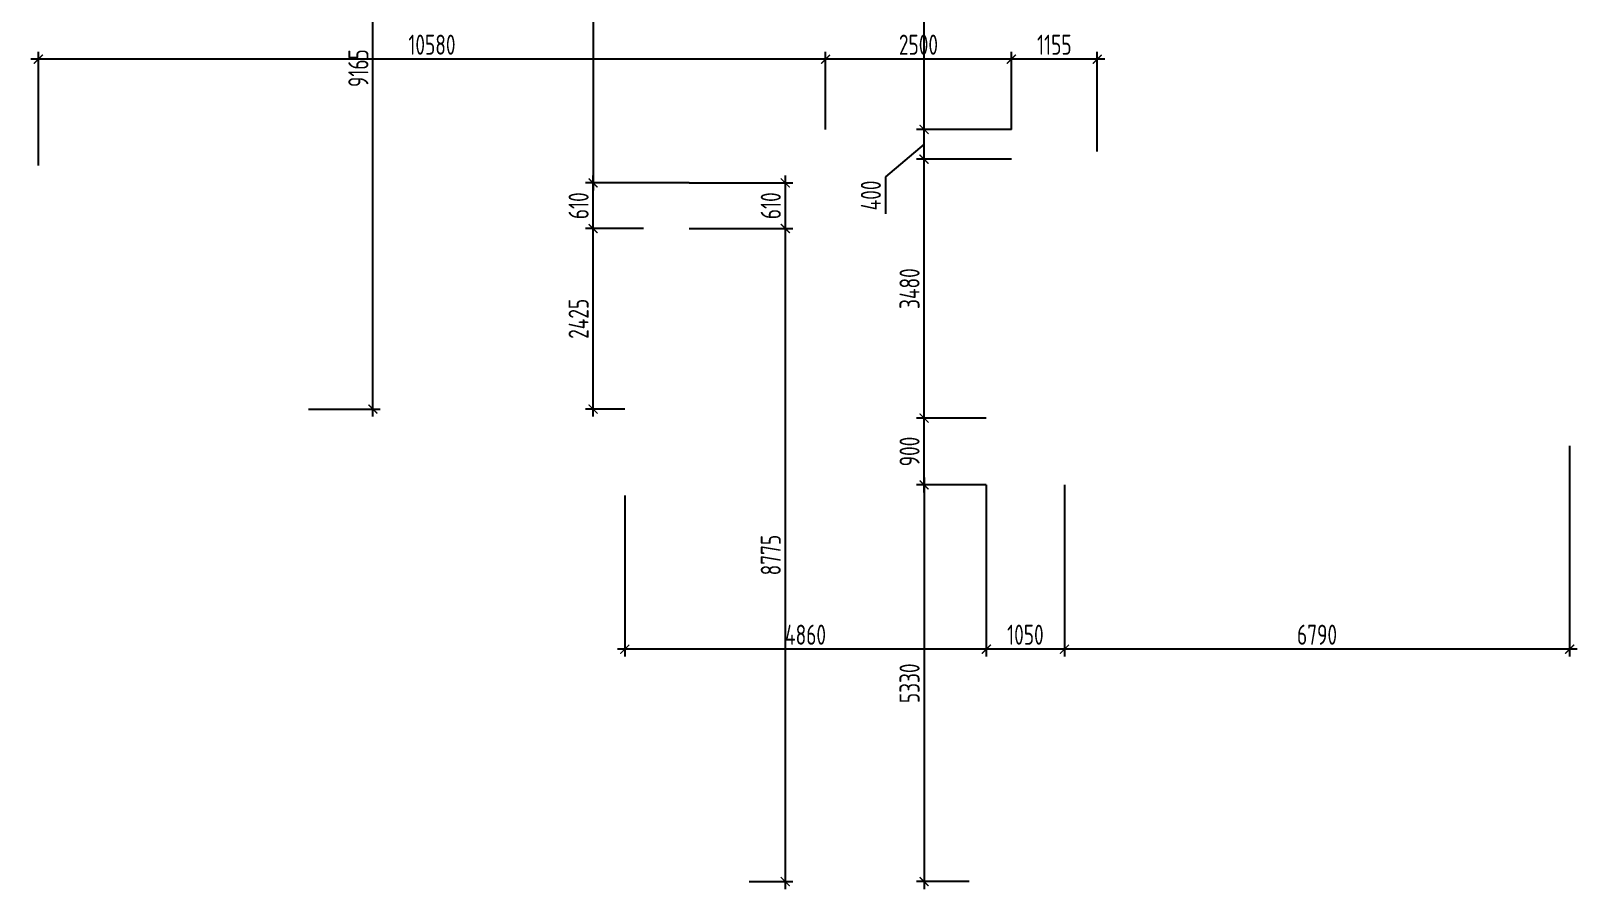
# Model space of a CAD drawing. Header units: millimetres. Extents: x -180271 to 535970, y 55206 to 89074.
# Drawn here: x 515189 to 535970, y 55206 to 66738 of the extents above; entities that cross this region are included whole.
import ezdxf

# ---------------------------------------------------------------- set-up
doc = ezdxf.new("R2010")
doc.units = ezdxf.units.MM
doc.layers.add('РАЗМЕРЫ КРОВЛИ ОВ', color=204, linetype='Continuous')
doc.styles.add('ISOCPEUR', font='isocpeur.ttf', dxfattribs={"width": 0.7})
doc.dimstyles.new('R_100', dxfattribs={"dimtxt": 270, "dimasz": 120, "dimexe": 100, "dimexo": 0, "dimgap": 60, "dimtad": 1, "dimdec": 0, "dimrnd": 5, "dimzin": 0, "dimdsep": 46, "dimtxsty": 'ISOCPEUR', "dimblk": 'ARCHTICK', "dimcen": 0, "dimdle": 100, "dimclrd": 256, "dimclre": 256, "dimclrt": 256, "dimadec": 0, "dimazin": 0, "dimtfac": 2, "dimtdec": 0, "dimtofl": 0, "dimtmove": 1, "dimatfit": 3, "dimfxl": 1, "dimtvp": 3, "dimtolj": 1, "dimtzin": 0, "dimarcsym": 0})

# ---------------------------------------------------------------- blocks, each defined once
blk = doc.blocks.new('_ArchTick')
at = {"color": 0, "linetype": 'ByBlock', "const_width": 0.15}
blk.add_lwpolyline([(-0.5, -0.5), (0.5, 0.5)], dxfattribs=at)
blk = doc.blocks.new('*D13834')
at = {"layer": 'Defpoints', "color": 0, "transparency": 16777216}
for p in [(524139, 69816), (522745, 64695), (524035, 64695)]:
    blk.add_point(p, dxfattribs=at)
at = {"layer": 'РАЗМЕРЫ КРОВЛИ ОВ', "lineweight": -2, "transparency": 16777216}
for p, q in [((522745, 69916), (522745, 64595)), ((524139, 69816), (522645, 69816)), ((524035, 64695), (522645, 64695))]:
    blk.add_line(p, q, dxfattribs=at)
at = {"layer": 'РАЗМЕРЫ КРОВЛИ ОВ', "lineweight": -2, "transparency": 16777216, "xscale": 120, "yscale": 120, "zscale": 120}
for p, rotation in [((522745, 69816), 90), ((522745, 64695), 270)]:
    blk.add_blockref('_ArchTick', p, dxfattribs=dict(at, rotation=rotation))
at = {"layer": 'РАЗМЕРЫ КРОВЛИ ОВ', "transparency": 16777216, "insert": (522550, 67255), "char_height": 270, "attachment_point": 5, "rotation": 90, "style": 'ISOCPEUR'}
blk.add_mtext('\\A1;5120', dxfattribs=at)
blk = doc.blocks.new('*D13835')
at = {"layer": 'Defpoints', "color": 0, "transparency": 16777216}
for p in [(524035, 64695), (524035, 64083), (525328, 64083)]:
    blk.add_point(p, dxfattribs=at)
at = {"layer": 'РАЗМЕРЫ КРОВЛИ ОВ', "lineweight": -2, "transparency": 16777216}
for p, q in [((524035, 64695), (525428, 64695)), ((525328, 64795), (525328, 63983)), ((524035, 64083), (525428, 64083))]:
    blk.add_line(p, q, dxfattribs=at)
at = {"layer": 'РАЗМЕРЫ КРОВЛИ ОВ', "lineweight": -2, "transparency": 16777216, "xscale": 120, "yscale": 120, "zscale": 120}
for p, rotation in [((525328, 64695), 90), ((525328, 64083), 270)]:
    blk.add_blockref('_ArchTick', p, dxfattribs=dict(at, rotation=rotation))
at = {"layer": 'РАЗМЕРЫ КРОВЛИ ОВ', "transparency": 16777216, "insert": (525133, 64389), "char_height": 270, "attachment_point": 5, "rotation": 90, "style": 'ISOCPEUR'}
blk.add_mtext('\\A1;610', dxfattribs=at)
blk = doc.blocks.new('*D13836')
at = {"layer": 'Defpoints', "color": 0, "transparency": 16777216}
for p in [(524035, 64083), (524842, 55306), (525328, 55306)]:
    blk.add_point(p, dxfattribs=at)
at = {"layer": 'РАЗМЕРЫ КРОВЛИ ОВ', "lineweight": -2, "transparency": 16777216}
for p, q in [((524035, 64083), (525428, 64083)), ((525328, 64183), (525328, 55206)), ((524842, 55306), (525428, 55306))]:
    blk.add_line(p, q, dxfattribs=at)
at = {"layer": 'РАЗМЕРЫ КРОВЛИ ОВ', "lineweight": -2, "transparency": 16777216, "xscale": 120, "yscale": 120, "zscale": 120}
for p, rotation in [((525328, 64083), 90), ((525328, 55306), 270)]:
    blk.add_blockref('_ArchTick', p, dxfattribs=dict(at, rotation=rotation))
at = {"layer": 'РАЗМЕРЫ КРОВЛИ ОВ', "transparency": 16777216, "insert": (525133, 59694), "char_height": 270, "attachment_point": 5, "rotation": 90, "style": 'ISOCPEUR'}
blk.add_mtext('\\A1;8775', dxfattribs=at)
blk = doc.blocks.new('*D13837')
at = {"layer": 'Defpoints', "color": 0, "transparency": 16777216}
for p in [(522745, 64083), (523423, 64083), (523171, 61656)]:
    blk.add_point(p, dxfattribs=at)
at = {"layer": 'РАЗМЕРЫ КРОВЛИ ОВ', "lineweight": -2, "transparency": 16777216}
for p, q in [((523423, 64083), (522645, 64083)), ((522745, 61556), (522745, 64183)), ((523171, 61656), (522645, 61656))]:
    blk.add_line(p, q, dxfattribs=at)
at = {"layer": 'РАЗМЕРЫ КРОВЛИ ОВ', "lineweight": -2, "transparency": 16777216, "xscale": 120, "yscale": 120, "zscale": 120}
for p, rotation in [((522745, 64083), 90), ((522745, 61656), 270)]:
    blk.add_blockref('_ArchTick', p, dxfattribs=dict(at, rotation=rotation))
at = {"layer": 'РАЗМЕРЫ КРОВЛИ ОВ', "transparency": 16777216, "insert": (522550, 62869), "char_height": 270, "attachment_point": 5, "rotation": 90, "style": 'ISOCPEUR'}
blk.add_mtext('\\A1;2425', dxfattribs=at)
blk = doc.blocks.new('*D13838')
at = {"layer": 'Defpoints', "color": 0, "transparency": 16777216}
for p in [(522745, 64695), (523423, 64695), (523423, 64083)]:
    blk.add_point(p, dxfattribs=at)
at = {"layer": 'РАЗМЕРЫ КРОВЛИ ОВ', "lineweight": -2, "transparency": 16777216}
for p, q in [((523423, 64695), (522645, 64695)), ((522745, 63983), (522745, 64795)), ((523423, 64083), (522645, 64083))]:
    blk.add_line(p, q, dxfattribs=at)
at = {"layer": 'РАЗМЕРЫ КРОВЛИ ОВ', "lineweight": -2, "transparency": 16777216, "xscale": 120, "yscale": 120, "zscale": 120}
for p, rotation in [((522745, 64695), 90), ((522745, 64083), 270)]:
    blk.add_blockref('_ArchTick', p, dxfattribs=dict(at, rotation=rotation))
at = {"layer": 'РАЗМЕРЫ КРОВЛИ ОВ', "transparency": 16777216, "insert": (522550, 64389), "char_height": 270, "attachment_point": 5, "rotation": 90, "style": 'ISOCPEUR'}
blk.add_mtext('\\A1;610', dxfattribs=at)
blk = doc.blocks.new('*D13839')
at = {"layer": 'Defpoints', "color": 0, "transparency": 16777216}
for p in [(535870, 61164), (529080, 60636), (529080, 58429)]:
    blk.add_point(p, dxfattribs=at)
at = {"layer": 'РАЗМЕРЫ КРОВЛИ ОВ', "lineweight": -2, "transparency": 16777216}
for p, q in [((535870, 61164), (535870, 58329)), ((529080, 60636), (529080, 58329)), ((535970, 58429), (528980, 58429))]:
    blk.add_line(p, q, dxfattribs=at)
at = {"layer": 'РАЗМЕРЫ КРОВЛИ ОВ', "lineweight": -2, "transparency": 16777216, "xscale": 120, "yscale": 120, "zscale": 120, "rotation": 180}
blk.add_blockref('_ArchTick', (529080, 58429), dxfattribs=at)
at = {"layer": 'РАЗМЕРЫ КРОВЛИ ОВ', "lineweight": -2, "transparency": 16777216, "xscale": 120, "yscale": 120, "zscale": 120}
blk.add_blockref('_ArchTick', (535870, 58429), dxfattribs=at)
at = {"layer": 'РАЗМЕРЫ КРОВЛИ ОВ', "transparency": 16777216, "insert": (532475, 58624), "char_height": 270, "attachment_point": 5, "style": 'ISOCPEUR'}
blk.add_mtext('\\A1;6790', dxfattribs=at)
blk = doc.blocks.new('*D13840')
at = {"layer": 'Defpoints', "color": 0, "transparency": 16777216}
for p in [(528030, 60636), (529080, 60636), (528030, 58429)]:
    blk.add_point(p, dxfattribs=at)
at = {"layer": 'РАЗМЕРЫ КРОВЛИ ОВ', "lineweight": -2, "transparency": 16777216}
for p, q in [((528030, 60636), (528030, 58329)), ((529080, 60636), (529080, 58329)), ((529180, 58429), (527930, 58429))]:
    blk.add_line(p, q, dxfattribs=at)
at = {"layer": 'РАЗМЕРЫ КРОВЛИ ОВ', "lineweight": -2, "transparency": 16777216, "xscale": 120, "yscale": 120, "zscale": 120, "rotation": 180}
blk.add_blockref('_ArchTick', (528030, 58429), dxfattribs=at)
at = {"layer": 'РАЗМЕРЫ КРОВЛИ ОВ', "lineweight": -2, "transparency": 16777216, "xscale": 120, "yscale": 120, "zscale": 120}
blk.add_blockref('_ArchTick', (529080, 58429), dxfattribs=at)
at = {"layer": 'РАЗМЕРЫ КРОВЛИ ОВ', "transparency": 16777216, "insert": (528555, 58624), "char_height": 270, "attachment_point": 5, "style": 'ISOCPEUR'}
blk.add_mtext('\\A1;1050', dxfattribs=at)
blk = doc.blocks.new('*D13841')
at = {"layer": 'Defpoints', "color": 0, "transparency": 16777216}
for p in [(523171, 60496), (528030, 60636), (523171, 58429)]:
    blk.add_point(p, dxfattribs=at)
at = {"layer": 'РАЗМЕРЫ КРОВЛИ ОВ', "lineweight": -2, "transparency": 16777216}
for p, q in [((523171, 60496), (523171, 58329)), ((528030, 60636), (528030, 58329)), ((528130, 58429), (523071, 58429))]:
    blk.add_line(p, q, dxfattribs=at)
at = {"layer": 'РАЗМЕРЫ КРОВЛИ ОВ', "lineweight": -2, "transparency": 16777216, "xscale": 120, "yscale": 120, "zscale": 120, "rotation": 180}
blk.add_blockref('_ArchTick', (523171, 58429), dxfattribs=at)
at = {"layer": 'РАЗМЕРЫ КРОВЛИ ОВ', "lineweight": -2, "transparency": 16777216, "xscale": 120, "yscale": 120, "zscale": 120}
blk.add_blockref('_ArchTick', (528030, 58429), dxfattribs=at)
at = {"layer": 'РАЗМЕРЫ КРОВЛИ ОВ', "transparency": 16777216, "insert": (525600, 58624), "char_height": 270, "attachment_point": 5, "style": 'ISOCPEUR'}
blk.add_mtext('\\A1;4860', dxfattribs=at)
blk = doc.blocks.new('*D13842')
at = {"layer": 'Defpoints', "color": 0, "transparency": 16777216}
for p in [(528367, 66358), (528367, 65415), (529521, 65118)]:
    blk.add_point(p, dxfattribs=at)
at = {"layer": 'РАЗМЕРЫ КРОВЛИ ОВ', "lineweight": -2, "transparency": 16777216}
for p, q in [((529621, 66358), (528267, 66358)), ((528367, 65415), (528367, 66458)), ((529521, 65118), (529521, 66458))]:
    blk.add_line(p, q, dxfattribs=at)
at = {"layer": 'РАЗМЕРЫ КРОВЛИ ОВ', "lineweight": -2, "transparency": 16777216, "xscale": 120, "yscale": 120, "zscale": 120, "rotation": 180}
blk.add_blockref('_ArchTick', (528367, 66358), dxfattribs=at)
at = {"layer": 'РАЗМЕРЫ КРОВЛИ ОВ', "lineweight": -2, "transparency": 16777216, "xscale": 120, "yscale": 120, "zscale": 120}
blk.add_blockref('_ArchTick', (529521, 66358), dxfattribs=at)
at = {"layer": 'РАЗМЕРЫ КРОВЛИ ОВ', "transparency": 16777216, "insert": (528944, 66553), "char_height": 270, "attachment_point": 5, "style": 'ISOCPEUR'}
blk.add_mtext('\\A1;1155', dxfattribs=at)
blk = doc.blocks.new('*D13846')
at = {"layer": 'Defpoints', "color": 0, "transparency": 16777216}
for p in [(515289, 66358), (525869, 65415), (515289, 64929)]:
    blk.add_point(p, dxfattribs=at)
at = {"layer": 'РАЗМЕРЫ КРОВЛИ ОВ', "lineweight": -2, "transparency": 16777216}
for p, q in [((525969, 66358), (515189, 66358)), ((515289, 64929), (515289, 66458)), ((525869, 65415), (525869, 66458))]:
    blk.add_line(p, q, dxfattribs=at)
at = {"layer": 'РАЗМЕРЫ КРОВЛИ ОВ', "lineweight": -2, "transparency": 16777216, "xscale": 120, "yscale": 120, "zscale": 120, "rotation": 180}
blk.add_blockref('_ArchTick', (515289, 66358), dxfattribs=at)
at = {"layer": 'РАЗМЕРЫ КРОВЛИ ОВ', "lineweight": -2, "transparency": 16777216, "xscale": 120, "yscale": 120, "zscale": 120}
blk.add_blockref('_ArchTick', (525869, 66358), dxfattribs=at)
at = {"layer": 'РАЗМЕРЫ КРОВЛИ ОВ', "transparency": 16777216, "insert": (520579, 66553), "char_height": 270, "attachment_point": 5, "style": 'ISOCPEUR'}
blk.add_mtext('\\A1;10580', dxfattribs=at)
blk = doc.blocks.new('*D13885')
at = {"layer": 'Defpoints', "color": 0, "transparency": 16777216}
for p in [(519074, 70821), (519785, 70821), (518919, 61656)]:
    blk.add_point(p, dxfattribs=at)
at = {"layer": 'РАЗМЕРЫ КРОВЛИ ОВ', "lineweight": -2, "transparency": 16777216}
for p, q in [((519785, 61556), (519785, 70921)), ((519074, 70821), (519885, 70821)), ((518919, 61656), (519885, 61656))]:
    blk.add_line(p, q, dxfattribs=at)
at = {"layer": 'РАЗМЕРЫ КРОВЛИ ОВ', "lineweight": -2, "transparency": 16777216, "xscale": 120, "yscale": 120, "zscale": 120}
for p, rotation in [((519785, 70821), 90), ((519785, 61656), 270)]:
    blk.add_blockref('_ArchTick', p, dxfattribs=dict(at, rotation=rotation))
at = {"layer": 'РАЗМЕРЫ КРОВЛИ ОВ', "transparency": 16777216, "insert": (519590, 66238), "char_height": 270, "attachment_point": 5, "rotation": 90, "style": 'ISOCPEUR'}
blk.add_mtext('\\A1;9165', dxfattribs=at)
blk = doc.blocks.new('*D13905')
at = {"layer": 'Defpoints', "color": 0, "transparency": 16777216}
for p in [(527193, 61536), (528030, 61536), (528030, 60636)]:
    blk.add_point(p, dxfattribs=at)
at = {"layer": 'РАЗМЕРЫ КРОВЛИ ОВ', "lineweight": -2, "transparency": 16777216}
for p, q in [((528030, 61536), (527093, 61536)), ((527193, 60536), (527193, 61636)), ((528030, 60636), (527093, 60636))]:
    blk.add_line(p, q, dxfattribs=at)
at = {"layer": 'РАЗМЕРЫ КРОВЛИ ОВ', "lineweight": -2, "transparency": 16777216, "xscale": 120, "yscale": 120, "zscale": 120}
for p, rotation in [((527193, 61536), 90), ((527193, 60636), 270)]:
    blk.add_blockref('_ArchTick', p, dxfattribs=dict(at, rotation=rotation))
at = {"layer": 'РАЗМЕРЫ КРОВЛИ ОВ', "transparency": 16777216, "insert": (526998, 61086), "char_height": 270, "attachment_point": 5, "rotation": 90, "style": 'ISOCPEUR'}
blk.add_mtext('\\A1;900', dxfattribs=at)
blk = doc.blocks.new('*D13906')
at = {"layer": 'Defpoints', "color": 0, "transparency": 16777216}
for p in [(528030, 60636), (527193, 55306), (527800, 55306)]:
    blk.add_point(p, dxfattribs=at)
at = {"layer": 'РАЗМЕРЫ КРОВЛИ ОВ', "lineweight": -2, "transparency": 16777216}
for p, q in [((527193, 60736), (527193, 55206)), ((528030, 60636), (527093, 60636)), ((527800, 55306), (527093, 55306))]:
    blk.add_line(p, q, dxfattribs=at)
at = {"layer": 'РАЗМЕРЫ КРОВЛИ ОВ', "lineweight": -2, "transparency": 16777216, "xscale": 120, "yscale": 120, "zscale": 120}
for p, rotation in [((527193, 60636), 90), ((527193, 55306), 270)]:
    blk.add_blockref('_ArchTick', p, dxfattribs=dict(at, rotation=rotation))
at = {"layer": 'РАЗМЕРЫ КРОВЛИ ОВ', "transparency": 16777216, "insert": (526998, 57971), "char_height": 270, "attachment_point": 5, "rotation": 90, "style": 'ISOCPEUR'}
blk.add_mtext('\\A1;5330', dxfattribs=at)
blk = doc.blocks.new('*D5946')
at = {"layer": 'Defpoints', "color": 0, "transparency": 16777216}
for p in [(525869, 66358), (525869, 65415), (528367, 65415)]:
    blk.add_point(p, dxfattribs=at)
at = {"layer": 'РАЗМЕРЫ КРОВЛИ ОВ', "lineweight": -2, "transparency": 16777216}
for p, q in [((528467, 66358), (525769, 66358)), ((525869, 65415), (525869, 66458)), ((528367, 65415), (528367, 66458))]:
    blk.add_line(p, q, dxfattribs=at)
at = {"layer": 'РАЗМЕРЫ КРОВЛИ ОВ', "lineweight": -2, "transparency": 16777216, "xscale": 120, "yscale": 120, "zscale": 120, "rotation": 180}
blk.add_blockref('_ArchTick', (525869, 66358), dxfattribs=at)
at = {"layer": 'РАЗМЕРЫ КРОВЛИ ОВ', "lineweight": -2, "transparency": 16777216, "xscale": 120, "yscale": 120, "zscale": 120}
blk.add_blockref('_ArchTick', (528367, 66358), dxfattribs=at)
at = {"layer": 'РАЗМЕРЫ КРОВЛИ ОВ', "transparency": 16777216, "insert": (527118, 66553), "char_height": 270, "attachment_point": 5, "style": 'ISOCPEUR'}
blk.add_mtext('\\A1;2500', dxfattribs=at)
blk = doc.blocks.new('*D5947')
at = {"layer": 'Defpoints', "color": 0, "transparency": 16777216}
for p in [(527193, 65015), (528030, 65015), (528030, 61536)]:
    blk.add_point(p, dxfattribs=at)
at = {"layer": 'РАЗМЕРЫ КРОВЛИ ОВ', "lineweight": -2, "transparency": 16777216}
for p, q in [((527193, 61436), (527193, 65115)), ((528030, 65015), (527093, 65015)), ((528030, 61536), (527093, 61536))]:
    blk.add_line(p, q, dxfattribs=at)
at = {"layer": 'РАЗМЕРЫ КРОВЛИ ОВ', "lineweight": -2, "transparency": 16777216, "xscale": 120, "yscale": 120, "zscale": 120}
for p, rotation in [((527193, 65015), 90), ((527193, 61536), 270)]:
    blk.add_blockref('_ArchTick', p, dxfattribs=dict(at, rotation=rotation))
at = {"layer": 'РАЗМЕРЫ КРОВЛИ ОВ', "transparency": 16777216, "insert": (526998, 63275), "char_height": 270, "attachment_point": 5, "rotation": 90, "style": 'ISOCPEUR'}
blk.add_mtext('\\A1;3480', dxfattribs=at)
blk = doc.blocks.new('*D5948')
at = {"layer": 'Defpoints', "color": 0, "transparency": 16777216}
for p in [(527193, 65415), (528367, 65415), (528367, 65015)]:
    blk.add_point(p, dxfattribs=at)
at = {"layer": 'РАЗМЕРЫ КРОВЛИ ОВ', "lineweight": -2, "transparency": 16777216}
for p, q in [((527193, 64915), (527193, 65515)), ((528367, 65415), (527093, 65415)), ((527193, 65215), (526673, 64776)), ((528367, 65015), (527093, 65015)), ((526673, 64776), (526673, 64278))]:
    blk.add_line(p, q, dxfattribs=at)
at = {"layer": 'РАЗМЕРЫ КРОВЛИ ОВ', "lineweight": -2, "transparency": 16777216, "xscale": 120, "yscale": 120, "zscale": 120}
for p, rotation in [((527193, 65415), 90), ((527193, 65015), 270)]:
    blk.add_blockref('_ArchTick', p, dxfattribs=dict(at, rotation=rotation))
at = {"layer": 'РАЗМЕРЫ КРОВЛИ ОВ', "transparency": 16777216, "insert": (526478, 64527), "char_height": 270, "attachment_point": 5, "rotation": 90, "style": 'ISOCPEUR'}
blk.add_mtext('\\A1;400', dxfattribs=at)
blk = doc.blocks.new('*D5949')
at = {"layer": 'Defpoints', "color": 0, "transparency": 16777216}
for p in [(527193, 81836), (527642, 81836), (528367, 65415)]:
    blk.add_point(p, dxfattribs=at)
at = {"layer": 'РАЗМЕРЫ КРОВЛИ ОВ', "lineweight": -2, "transparency": 16777216}
for p, q in [((527193, 65315), (527193, 81936)), ((527642, 81836), (527093, 81836)), ((528367, 65415), (527093, 65415))]:
    blk.add_line(p, q, dxfattribs=at)
at = {"layer": 'РАЗМЕРЫ КРОВЛИ ОВ', "lineweight": -2, "transparency": 16777216, "xscale": 120, "yscale": 120, "zscale": 120}
for p, rotation in [((527193, 81836), 90), ((527193, 65415), 270)]:
    blk.add_blockref('_ArchTick', p, dxfattribs=dict(at, rotation=rotation))
at = {"layer": 'РАЗМЕРЫ КРОВЛИ ОВ', "transparency": 16777216, "insert": (526998, 73625), "char_height": 270, "attachment_point": 5, "rotation": 90, "style": 'ISOCPEUR'}
blk.add_mtext('\\A1;16420', dxfattribs=at)

msp = doc.modelspace()

# ---------------------------------------------------------------- dimensions: what is measured, and where the dimension line sits
at = {"layer": 'РАЗМЕРЫ КРОВЛИ ОВ'}
for base, p1, p2, picture, middle in [((527193.3, 81835.7), (528367.4, 65414.6), (527642.4, 81835.7), '*D5949', (526998.3, 73625.1)), ((519784.7, 70820.9), (518919.3, 61655.7), (519073.9, 70820.9), '*D13885', (519589.7, 66238.3)), ((522745.2, 64694.6), (524139.3, 69815.7), (524035.3, 64694.6), '*D13834', (522550.2, 67255.1)), ((527193.3, 65014.6), (528030, 61535.7), (528030, 65014.6), '*D5947', (526998.3, 63275.1)), ((522745.2, 64694.6), (523423.2, 64082.5), (523423.2, 64694.6), '*D13838', (522550.2, 64388.6)), ((525327.9, 64082.5), (524035.3, 64694.6), (524035.3, 64082.5), '*D13835', (525132.9, 64388.6)), ((522745.2, 64082.5), (523170.5, 61655.7), (523423.2, 64082.5), '*D13837', (522550.2, 62869.1)), ((525327.9, 55305.7), (524035.3, 64082.5), (524841.7, 55305.7), '*D13836', (525132.9, 59694.1)), ((527193.3, 61535.7), (528030, 60635.7), (528030, 61535.7), '*D13905', (526998.3, 61085.7)), ((527193.3, 55305.7), (528030, 60635.7), (527799.7, 55305.7), '*D13906', (526998.3, 57970.7))]:
    dim = msp.add_linear_dim(base=base, p1=p1, p2=p2, angle=90, dimstyle='R_100', override={"dimpost": '\\X'}, dxfattribs=at)
    dim.commit()
    dim.dimension.update_dxf_attribs({"geometry": picture, "text_midpoint": middle})
for base, p1, p2, picture, middle in [((515289.3, 66358.2), (525869.3, 65414.6), (515289.3, 64929.2), '*D13846', (520579.3, 66553.2)), ((525869.3, 66358.2), (528367.4, 65414.6), (525869.3, 65414.6), '*D5946', (527118.3, 66553.2)), ((528367.4, 66358.2), (529520.5, 65117.7), (528367.4, 65414.6), '*D13842', (528944, 66553.2)), ((529080, 58428.9), (535869.6, 61164.5), (529080, 60635.7), '*D13839', (532474.8, 58623.9)), ((523170.5108, 58428.921), (528029.9625, 60635.6848), (523170.5108, 60495.8722), '*D13841', (525600.2366, 58623.921)), ((528030, 58428.9), (529080, 60635.7), (528030, 60635.7), '*D13840', (528555, 58623.9))]:
    dim = msp.add_linear_dim(base=base, p1=p1, p2=p2, dimstyle='R_100', override={"dimpost": '\\X'}, dxfattribs=at)
    dim.commit()
    dim.dimension.update_dxf_attribs({"geometry": picture, "text_midpoint": middle})
dim = msp.add_linear_dim(base=(527193.3, 65414.6), p1=(528367.4, 65014.6), p2=(528367.4, 65414.6), angle=90, dimstyle='R_100', override={"dimpost": '\\X'}, dxfattribs=at)
dim.commit()
dim.dimension.update_dxf_attribs({"geometry": '*D5948', "text_midpoint": (526673.3, 64715.7), "dimtype": 160})

doc.saveas('drawing.dxf')
